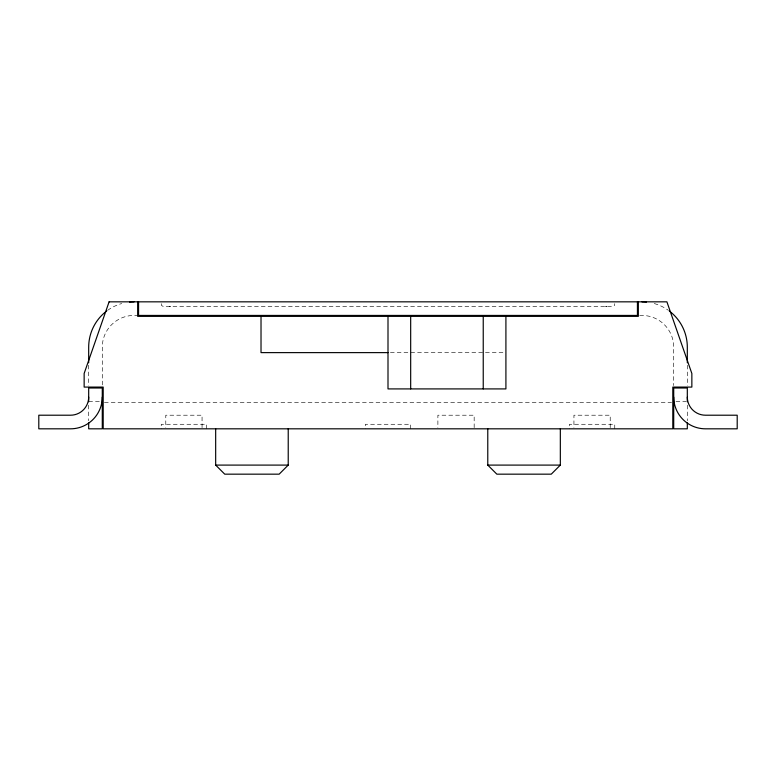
<?xml version="1.0" encoding="UTF-8"?>
<svg xmlns="http://www.w3.org/2000/svg" width="776" height="776" viewBox="0 0 776 776"><rect width="100%" height="100%" fill="white"/><g stroke="black" fill="none" stroke-linecap="round" stroke-linejoin="round"><path stroke-width="0.58" stroke-dasharray="3.88 2.91" d="M161.243 303.649L161.486 305.463L163.057 306.365L612.943 306.365L614.514 305.463L614.757 303.649M138.574 315.434L134.035 315.434A31.748 31.748 0 0 0 102.287 347.182L102.287 385.594M639.696 315.434L641.965 315.434A31.748 31.748 0 0 1 673.713 347.182L673.713 385.594M390.406 352.624L504.71 352.624M88.687 401.609L100.026 401.609M675.974 401.609L686.178 401.609M104.411 402.511L671.589 402.511M687.313 365.195L687.313 385.594M687.313 405.15L687.313 420.757M614.757 428.818L614.757 424.278L569.4 424.278L569.4 428.818M610.217 427.683L610.217 415.209L573.939 415.209L573.939 427.683M474.165 427.683L474.165 415.209L437.887 415.209L437.887 427.683M410.679 428.818L410.679 424.278L365.321 424.278L365.321 428.818M206.6 428.818L206.6 424.278L161.243 424.278L161.243 428.818M202.061 427.683L202.061 415.209L165.783 415.209L165.783 427.683M88.687 365.195L88.687 385.594M88.687 405.15L88.687 420.757M654.246 303.532A45.347 45.347 0 0 1 668.437 310.361M107.563 310.361A45.347 45.347 0 0 1 121.754 303.532M170.313 306.345L169.333 306.355L170.313 306.365M606.667 306.355L605.687 306.365L606.667 306.355"/><path stroke-width="1.16" d="M288.226 428.818L288.226 465.096L279.156 474.165L224.739 474.165L215.67 465.096L215.67 428.818M560.33 428.818L560.33 465.096L551.261 474.165L496.844 474.165L487.774 465.096L487.774 428.818M388 352.624L261.017 352.624L261.017 316.346M215.67 465.096L288.226 465.096M487.774 465.096L560.33 465.096M687.313 362.79L687.313 347.182A45.347 45.347 0 0 0 669.348 311.04M687.313 401.803L687.313 388L673.713 388L673.713 428.818L687.313 428.818L687.313 422.901M638.338 301.835L638.338 316.346L137.662 316.346L137.662 301.835M637.426 301.835L637.426 315.434L138.574 315.434L138.574 301.835M505.913 316.346L505.913 388.912L388 388.912L388 316.346M483.235 316.346L483.235 388.912M410.679 316.346L410.679 388.912M88.687 362.79L88.687 347.182A45.347 45.347 0 0 1 106.651 311.04M88.687 401.803L88.687 388L102.287 388L102.287 428.818L88.687 428.818L88.687 422.901M641.965 301.835A45.347 45.347 0 0 1 646.476 302.058M129.524 302.058A45.347 45.347 0 0 1 134.035 301.835M102.287 397.07A31.748 31.748 0 0 1 70.548 428.818L38.8 428.818L38.8 415.209L70.548 415.209A18.139 18.139 0 0 0 88.687 397.07M687.313 397.07A18.139 18.139 0 0 0 705.452 415.209L737.2 415.209L737.2 428.818L705.452 428.818A31.748 31.748 0 0 1 673.713 397.07M109.096 301.835L84.147 373.489L84.147 387.088L103.198 387.088L103.198 428.818L672.802 428.818L672.802 387.088L691.852 387.088L691.852 373.489L666.904 301.835L109.096 301.835"/></g></svg>
